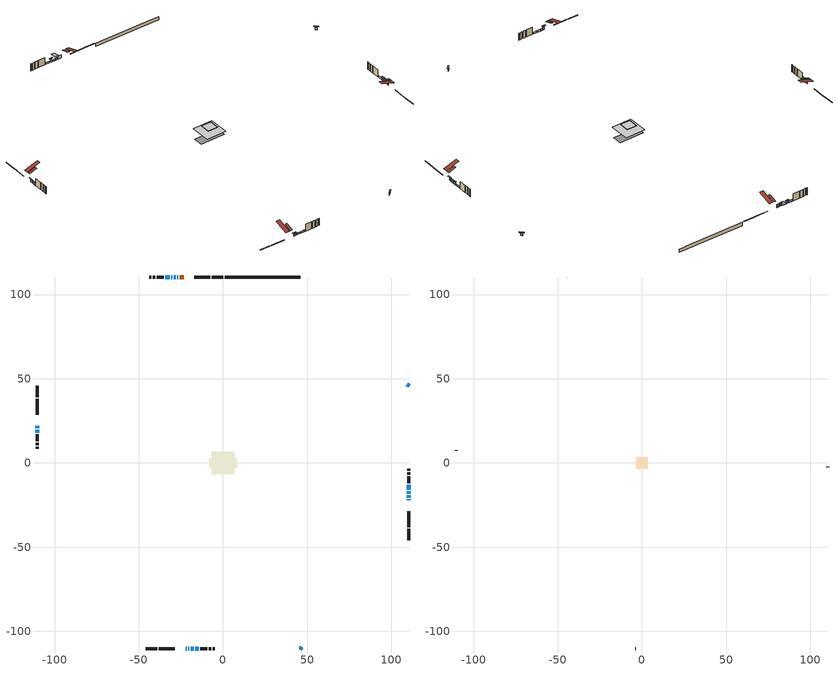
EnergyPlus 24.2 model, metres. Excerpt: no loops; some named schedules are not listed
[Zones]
conditioned space
 floor adiabatic (AdiabaticFloorConstruction): -6.57,-6.57 -6.57,6.57 6.57,6.57 6.57,-6.57 z2.9
 floor foundation (Slab1 construction): -8.15,-3.02 -8.15,3.02 8.15,3.02 8.15,-3.02 z-1.83
 wall outside (RimJoist1 construction): 0.12,110.42 -6.63,110.42 / -45.74,-110.42 -38.99,-110.42 / -110.42,45.74 -110.42,38.99 / 110.42,-45.74 110.42,-38.99 z0.46:0.76
 wall outside (RimJoist3 construction): -7.56,110.42 -16.95,110.42 / -38.06,-110.42 -28.67,-110.42 / -110.42,38.06 -110.42,28.67 / 110.42,-38.06 110.42,-28.67 z0.46:0.76
 wall outside (AdiabaticWallConstruction 1): -23.42,110.42 -25.6,110.42 z0.46:2.49
 wall outside (AdiabaticWallConstruction): -26.53,110.42 -27.14,110.42 / 110.42,-22.2 110.42,-21.58 z0.46:2.14; -110.42,22.2 -110.42,20.72 / -30.09,110.42 -30.83,110.42 / -22.2,-110.42 -21.46,-110.42 / 110.42,-20.66 110.42,-19.16 / 110.43,45.74 109.44,46.73 / 110.42,-18.23 110.42,-16.75 / 45.74,-110.43 46.73,-109.44 z0.46:2.11; -110.42,19.79 -110.42,18.01 z0.46:1.78; -28.07,110.42 -29.16,110.42 / -31.76,110.42 -34.2,110.42 / -20.53,-110.42 -19.97,-110.42 / -19.04,-110.42 -17.36,-110.42 / 110.42,-15.83 110.42,-12.83 / -16.43,-110.42 -14.43,-110.42 z0.46:1.68
 wall outside (Wall1 construction): -35.13,110.42 -39.18,110.42 / -13.5,-110.42 -9.45,-110.42 / -110.42,17.08 -110.42,13.03 / 110.42,-11.9 110.42,-7.84 z0.46:5.34
 wall outside (Wall2 construction): -40.11,110.42 -41.62,110.42 / -8.52,-110.42 -7.01,-110.42 / -110.42,12.1 -110.42,10.59 / 110.42,-6.91 110.42,-5.41 z0.46:5.34
 wall outside (Wall3 construction): -42.55,110.42 -43.65,110.42 / -6.08,-110.42 -4.98,-110.42 / -110.42,9.66 -110.42,8.56 / 110.42,-4.48 110.42,-3.38 z0.46:5.34
 wall foundation (FoundationWall1 construction): 1.05,110.42,-1.83 1.05,110.42,0.46 41.27,110.42,0.46 41.27,110.42,0.31 45.74,110.42,0.31 45.74,110.42,-1.83
 window (WindowConstruction 12): -26.53,110.42 -27.14,110.42 z0.46:2.14
 window (WindowConstruction 6): -110.42,22.19 -110.42,20.72 z0.46:2.11
 window (WindowConstruction 7): -110.42,19.79 -110.42,18.01 z0.46:1.78
 window (WindowConstruction 8): -28.07,110.42 -29.16,110.42 z0.46:1.68
 window (WindowConstruction 9): -30.09,110.42 -30.83,110.42 z0.46:2.11
 window (WindowConstruction 10): -22.19,-110.42 -21.46,-110.42 z0.46:2.11
 window (WindowConstruction 11): -31.76,110.42 -34.2,110.42 z0.46:1.68
 window (WindowConstruction 15): -20.53,-110.42 -19.97,-110.42 z0.46:1.68
 window (WindowConstruction 13): 110.42,-22.19 110.42,-21.58 z0.46:2.14
 window (WindowConstruction 14): -19.04,-110.42 -17.36,-110.42 z0.46:1.68
 window (WindowConstruction): 110.42,-20.66 110.42,-19.16 z0.46:2.11
 window (WindowConstruction 1): 110.42,45.74 109.44,46.73 z0.46:2.11
 window (WindowConstruction 2): 110.42,-18.23 110.42,-16.75 z0.46:2.11
 window (WindowConstruction 3): 45.74,-110.42 46.73,-109.44 z0.46:2.11
 window (WindowConstruction 4): 110.42,-15.83 110.42,-12.83 z0.46:1.68
 window (WindowConstruction 5): -16.43,-110.42 -14.43,-110.42 z0.46:1.68
 door (Door): -23.42,110.42 -25.6,110.42 z0.46:2.49
 ceiling adiabatic (AdiabaticFloorConstruction): 6.57,-6.57 6.57,6.57 -6.57,6.57 -6.57,-6.57 z2.9
 roof outside (Roof3 construction): -22.5,110.42,5.34 -22.5,105.35,7.03 -21.16,105.35,7.03 -21.16,110.42,5.34; -23.12,-110.42,5.34 -23.12,-105.35,7.03 -24.46,-105.35,7.03 -24.46,-110.42,5.34; -110.42,23.12,5.34 -105.35,23.12,7.03 -105.35,24.46,7.03 -110.42,24.46,5.34; 110.42,-23.12,5.34 105.35,-23.12,7.03 105.35,-24.46,7.03 110.42,-24.46,5.34
attic - vented
 floor to conditioned space (Floor1 construction Reversed): -3.08,-3.08 -3.08,3.08 3.08,3.08 3.08,-3.08 z5.34
 floor to conditioned space (Floor2 construction Reversed): -3.38,-3.38 -3.38,3.38 3.38,3.38 3.38,-3.38 z5.34
 wall outside (Wall4 construction): -44.58,110.42 -44.81,110.42 / -4.05,-110.42 -3.82,-110.42 / -110.42,7.63 -110.42,7.4 / 110.42,-2.45 110.42,-2.22 z0.46:5.34
 roof outside (Roof1 construction): -20.23,110.42,5.34 -20.23,101.51,8.31 -17.88,101.51,8.31 -17.88,110.42,5.34; -25.39,-110.42,5.34 -25.39,-101.51,8.31 -27.74,-101.51,8.31 -27.74,-110.42,5.34; -110.42,25.39,5.34 -101.51,25.39,8.31 -101.51,27.74,8.31 -110.42,27.74,5.34; 110.42,-25.39,5.34 101.51,-25.39,8.31 101.51,-27.74,8.31 110.42,-27.74,5.34
shading: -28.05,110.42 -25.62,110.42 -25.62,113.48 -28.05,113.48 z3.05; -110.42,19.96 -110.42,22.95 -110.89,22.95 -110.89,19.96 z2.87; -110.42,17.25 -110.42,20.55 -110.89,20.55 -110.89,17.25 z2.54; -31.59,110.42 -29.33,110.42 -29.33,111.03 -31.59,111.03 z2.87; -20.7,-110.42 -22.95,-110.42 -22.95,-111.03 -20.7,-111.03 z2.87; 110.42,-20.67 110.42,-23.11 110.89,-23.11 110.89,-20.67 z3.05; 110.42,-18.4 110.42,-21.41 110.89,-21.41 110.89,-18.4 z2.87; 108.9,47.26 110.96,45.2 111.39,45.63 109.33,47.69 z2.87; 110.42,-16 110.42,-18.99 111.03,-18.99 111.03,-16 z2.87; 47.26,-108.9 45.2,-110.96 45.63,-111.39 47.69,-109.33 z2.87
[Building]
Building 1: Terrain=Suburbs
[Site:Location]
Charlottetown AP_PE: Latitude {deg}=46.29; Longitude {deg}=-63.12; Time Zone {hr}=-4; Elevation {m}=48; Keep Site Location Information=Yes
[Site:GroundTemperature:Shallow]
1.81207, -0.126142, -0.281361, 0.638419, 4.33082, 8.00603, 11.1922, 13.2106, 13.3821, 11.7405, 8.63552, 5.07305
[Site:WaterMainsTemperature]
Calculation Method=Schedule; Temperature Schedule=mains temperature schedule
[Material] Roughness=Rough; Thermal Absorptance=0.9
Name | Thickness {m} | Conductivity {W/m-K} | Density {kg/m3} | Specific Heat {J/kg-K} | Solar Absorptance | Visible Absorptance
asphalt or fiberglass shingles | 0.00635 | 0.162714 | 1121.4 | 1465.45 | 0.4 | 0.4
ceiling loosefill ins | 0.0846667 | 0.0480833 | 16.02 | 1046.75 | 0.7 | 0.7
ceiling loosefill ins 1 | 0.169333 | 0.0480833 | 16.02 | 1046.75 | 0.7 | 0.7
ceiling stud and cavity | 0.1397 | 0.112217 | 65.682 | 1177.47 | 0.7 | 0.7
ceiling stud and cavity 1 | 0.1397 | 0.152865 | 65.682 | 1177.47 | 0.7 | 0.7
concrete 4.0 in. | 0.1016 | 1.803125 | 2242.8 | 837.4 | 0.7 | 0.7
concrete 8.0 in. | 0.2032 | 1.803125 | 2242.8 | 837.4 | 0.7 | 0.7
door material | 0.04445 | 0.053851 | 512.64 | 1214.23 | 0.7 | 0.7
floor covering | 0.0127 | 0.0433444 | 54.468 | 1339.84 | 0.6 | 0.6
floor rigid ins; wall rigid ins 1 | 0.512978 | 0.029427 | 32.04 | 1214.23 | 0.7 | 0.7
floor stud and cavity | 0.1397 | 1.75129 | 37.0049 | 1207.88 | 0.7 | 0.7
furniture material conditioned space 1 | 0.1524 | 0.115458 | 640.8 | 1214.23 | 0.6 | 0.6
gypsum board | 0.0127 | 0.160291 | 801 | 837.4 | 0.6 | 0.6
osb sheathing 0.5 in. | 0.0127 | 0.115458 | 512.64 | 1214.23 | 0.7 | 0.7
osb sheathing 0.75 in. | 0.01905 | 0.115458 | 512.64 | 1214.23 | 0.7 | 0.7
osb sheathing 2.0 in. | 0.0508 | 0.115458 | 512.64 | 1214.23 | 0.7 | 0.7
rim joist rigid ins; roof rigid ins; wall rigid ins | 0.051816 | 0.029427 | 32.04 | 1214.23 | 0.7 | 0.7
rim joist stud and cavity | 0.0508 | 0.0407728 | 125.044 | 1163.47 | 0.6 | 0.6
rim joist stud and cavity 1 | 0.0508 | 0.0405436 | 125.044 | 1163.47 | 0.6 | 0.6
roof stud and cavity | 0.2032 | 0.206151 | 78.34581 | 1123.46 | 0.7 | 0.7
slab rigid ins | 0.000517642 | 0.029427 | 32.04 | 1214.23 | 0.7 | 0.7
wall stud and cavity | 0.1397 | 0.19072 | 139.0536 | 1170.24 | 0.7 | 0.7
wall stud and cavity 1 | 0.1397 | 0.216185 | 139.0536 | 1170.24 | 0.7 | 0.7
wall stud and cavity 2 | 0.1397 | 0.259282 | 139.0536 | 1170.24 | 0.7 | 0.7
wall stud and cavity 3 | 0.0889 | 6.9971 | 50.32683 | 1063.81 | 0.6 | 0.6
wall stud and cavity 4 | 0.0889 | 0.380278 | 52.3479 | 1209.89 | 0.7 | 0.7
wall stud and cavity 5 | 0.0889 | 0.391764 | 83.0341 | 1211.67 | 0.7 | 0.7
wood siding | 0.0254 | 0.102417 | 544.68 | 1172.36 | 0.4 | 0.4
wood siding 1 | 0.00254 | 0.102417 | 544.68 | 1172.36 | 0.4 | 0.4
wood siding 2; wood siding 3; wood siding 4 | 0.0254 | 0.102417 | 544.68 | 1172.36 | 0.7 | 0.7
[WindowMaterial:SimpleGlazingSystem]
Name | U-Factor {W/m2-K} | Solar Heat Gain Coefficient
WindowMaterial | 2.14231 | 0.47
WindowMaterial 1 | 2.14685 | 0.47
WindowMaterial 2 | 2.14288 | 0.47
WindowMaterial 3 | 2.1213 | 0.48
WindowMaterial 4 | 2.208742 | 0.42
WindowMaterial 5 | 2.18717 | 0.44
WindowMaterial 6 | 2.17638 | 0.44
WindowMaterial 7 | 2.64027 | 0.63
WindowMaterial 8 | 2.64481 | 0.68
WindowMaterial 9 | 3.063281 | 0.4
[Construction]
AdiabaticFloorConstruction: floor stud and cavity, floor rigid ins, osb sheathing 0.75 in., floor covering
AdiabaticWallConstruction: wood siding 3, wall rigid ins 1, wall stud and cavity 4, gypsum board
AdiabaticWallConstruction 1: wood siding 4, wall rigid ins 1, wall stud and cavity 4, gypsum board
Door: door material
Floor1 construction Reversed: gypsum board, ceiling stud and cavity, ceiling loosefill ins
Floor2 construction Reversed: gypsum board, ceiling stud and cavity 1, ceiling loosefill ins 1
FoundationWall1 construction: concrete 8.0 in.
furniture construction conditioned space 1: furniture material conditioned space 1
PartitionWallConstruction: gypsum board, wall stud and cavity 5, gypsum board
RimJoist1 construction: wood siding 2, rim joist rigid ins, osb sheathing 2.0 in., rim joist stud and cavity
RimJoist3 construction: wood siding 2, rim joist rigid ins, osb sheathing 2.0 in., rim joist stud and cavity 1
Roof1 construction: asphalt or fiberglass shingles
Roof3 construction: asphalt or fiberglass shingles, roof rigid ins, osb sheathing 0.75 in., roof stud and cavity, gypsum board
Slab1 construction: slab rigid ins, concrete 4.0 in.
Wall1 construction: wood siding, wall rigid ins, osb sheathing 0.5 in., wall stud and cavity, gypsum board
Wall2 construction: wood siding, wall rigid ins, osb sheathing 0.5 in., wall stud and cavity 1, gypsum board
Wall3 construction: wood siding, wall rigid ins, osb sheathing 0.5 in., wall stud and cavity 2, gypsum board
Wall4 construction: wood siding 1, wall stud and cavity 3
WindowConstruction: WindowMaterial
WindowConstruction 1; WindowConstruction 3; WindowConstruction 7: WindowMaterial 1
WindowConstruction 10; WindowConstruction 5; WindowConstruction 6; WindowConstruction 9: WindowMaterial 4
WindowConstruction 11: WindowMaterial 6
WindowConstruction 12; WindowConstruction 13: WindowMaterial 7
WindowConstruction 14: WindowMaterial 8
WindowConstruction 15: WindowMaterial 9
WindowConstruction 2: WindowMaterial 2
WindowConstruction 4: WindowMaterial 3
WindowConstruction 8: WindowMaterial 5
[Zone] Multiplier=1; Part of Total Floor Area=Yes
Name | Volume {m3}
attic - vented | 40.4745
conditioned space | 667.9
[Space]
Name | Zone | Volume {m3}
attic - vented 1 | attic - vented | 40.4745
conditioned space 1 | conditioned space | 667.9
[ZoneInfiltration:EffectiveLeakageArea]
infil attic - vented 1: Zone or Space=attic - vented 1; Schedule=Always On Discrete; Effective Air Leakage Area {cm2}=3003.94; Stack Coefficient=0.000545872; Wind Coefficient=1.57858e-05
[ZoneMixing]
whole house fan mix: Zone or Space=attic - vented; Schedule=Always On Continuous; Design Flow Rate Calculation Method=Flow/Zone; Design Flow Rate {m3/s}=0; Source Zone or Space=conditioned space
[SurfaceProperty:ExposedFoundationPerimeter]
Slab1: Exposed Perimeter Calculation Method=TotalExposedPerimeter; Total Exposed Perimeter {m}=44.69
[InternalMass] Zone or ZoneList=conditioned space; Space or SpaceList=conditioned space 1
Name | Construction | Surface Area {m2}
furniture mass conditioned space 1 | furniture construction conditioned space 1 | 108.528
partition wall mass | PartitionWallConstruction | 271.32
[Lights]
interior lighting: Zone or ZoneList or Space or SpaceList=conditioned space 1; Schedule=interior lighting schedule; Design Level Calculation Method=LightingLevel; Lighting Level {W}=343.2; Return Air Fraction=0; Fraction Radiant=0.6; Fraction Visible=0.2; Fraction Replaceable=1
[People]
occupants: Zone or ZoneList or Space or SpaceList=conditioned space 1; Number of People Schedule=occupants schedule; Number of People Calculation Method=People; Number of People=3; Fraction Radiant=0.314171; Sensible Heat Fraction=0.56303; Activity Level Schedule=occupants activity schedule; Carbon Dioxide Generation Rate {m3/s-W}=0; Enable ASHRAE 55 Comfort Warnings=No; Mean Radiant Temperature Calculation Type=EnclosureAveraged
[ElectricEquipment] Zone or ZoneList or Space or SpaceList=conditioned space 1; Design Level Calculation Method=EquipmentLevel
Name | Schedule | Design Level {W} | Fraction Latent | Fraction Radiant | Fraction Lost
clothes dryer | clothes dryer schedule | 140.772 | 0.015 | 0.081 | 0.85
clothes washer | clothes washer schedule | 32.1985 | 0.03 | 0.162 | 0.7
cooking range | cooking range schedule | 215.147 | 0.08 | 0.432 | 0.2
dishwasher | dishwasher schedule | 66.8632 | 0.3 | 0.18 | 0.4
fridge | fridge schedule | 72.9452 | 0 | 0.6 | 0
mech vent house fan | mech vent house fan schedule | 19.9167 | 0 | 0 | 0.5
mech vent house fan cfis | mech vent house fan cfis schedule | 0 | 0 | 0 | 0
misc plug loads | misc plug loads schedule | 494.7 | 0.045 | 0.513 | 0.1
whole house fan | Always On Discrete | 0 | 0 | 0 | 1
[OtherEquipment] Zone or ZoneList or Space or SpaceList=conditioned space 1; Design Level Calculation Method=EquipmentLevel
Name | Fuel Type | Schedule | Design Level {W} | Fraction Latent | Fraction Radiant | Fraction Lost
clothes dryer 1 | Electricity | clothes dryer schedule | 0 | 0.015 | 0.081 | 0.85
cooking range 1 | Electricity | cooking range schedule | 0 | 0.08 | 0.432 | 0.2
general water use latent | None | general water use schedule | 62.594 | 1 | 0 | 0
general water use sensible | None | general water use schedule | -61.6891 | 0 | 0.6 | 0
mech vent house fan latent load | None | Always On Discrete | 0 | 1 | 0 | 0
mech vent house fan sensible load | None | Always On Discrete | 0 | 0 | 0 | 0
water heater energy adjustment1 | Electricity | Always On Discrete | 0.01 | 0 | 0 | 1
[ZoneInfiltration:DesignFlowRate] Zone or ZoneList or Space or SpaceList=conditioned space 1; Schedule=Always On Discrete; Design Flow Rate Calculation Method=Flow/Zone; Design Flow Rate {m3/s}=0
infil flow; natural vent flow; whole house fan flow
[Foundation:Kiva]
Foundation Kiva 1: Initial Indoor Air Temperature {C}=18; Wall Height Above Grade {m}=0.460004; Wall Depth Below Slab {m}=0.2032
[Foundation:Kiva:Settings]
Soil Conductivity {W/m-K}=0.849921; Soil Density {kg/m3}=1842.3; Soil Specific Heat {J/kg-K}=418.7; Ground Solar Absorptivity=0.9; Ground Thermal Absorptivity=0.9; Ground Surface Roughness {m}=0.03; Far-Field Width {m}=40; Deep-Ground Boundary Condition=ZeroFlux; Deep-Ground Depth {m}=40; Minimum Cell Dimension {m}=0.2; Maximum Cell Growth Coefficient=3; Simulation Timestep=Timestep
[Exterior:Lights]
exterior lighting: Schedule=exterior lighting schedule; Design Level {W}=75.6
[Schedule:Constant]
Name | Hourly Value
Always On Continuous; mech vent house fan schedule; mech vent house fan cfis schedule; Always On Discrete | 1
occupants activity schedule | 117.228
fridge schedule | 0
[Schedule:Week:Daily]
interior lighting schedule Week Rule - Jan1-Jan27: interior lighting schedule day, interior lighting schedule day, interior lighting schedule day, interior lighting schedule day, interior lighting schedule day, interior lighting schedule day, interior lighting schedule day, interior lighting schedule default day, interior lighting schedule default day, interior lighting schedule default day, interior lighting schedule default day, interior lighting schedule default day
interior lighting schedule Week Rule - Jan28-Feb3: interior lighting schedule day, interior lighting schedule day, interior lighting schedule day, interior lighting schedule day, interior lighting schedule day 1, interior lighting schedule day 1, interior lighting schedule day 1, interior lighting schedule default day, interior lighting schedule default day, interior lighting schedule default day, interior lighting schedule default day, interior lighting schedule default day
interior lighting schedule Week Rule - Feb4-Feb24: interior lighting schedule day 1, interior lighting schedule day 1, interior lighting schedule day 1, interior lighting schedule day 1, interior lighting schedule day 1, interior lighting schedule day 1, interior lighting schedule day 1, interior lighting schedule default day, interior lighting schedule default day, interior lighting schedule default day, interior lighting schedule default day, interior lighting schedule default day
interior lighting schedule Week Rule - Feb25-Mar3: interior lighting schedule day 1, interior lighting schedule day 1, interior lighting schedule day 1, interior lighting schedule day 1, interior lighting schedule day 2, interior lighting schedule day 2, interior lighting schedule day 2, interior lighting schedule default day, interior lighting schedule default day, interior lighting schedule default day, interior lighting schedule default day, interior lighting schedule default day
interior lighting schedule Week Rule - Mar4-Mar31: interior lighting schedule day 2, interior lighting schedule day 2, interior lighting schedule day 2, interior lighting schedule day 2, interior lighting schedule day 2, interior lighting schedule day 2, interior lighting schedule day 2, interior lighting schedule default day, interior lighting schedule default day, interior lighting schedule default day, interior lighting schedule default day, interior lighting schedule default day
interior lighting schedule Week Rule - Apr1-Apr28: interior lighting schedule day 3, interior lighting schedule day 3, interior lighting schedule day 3, interior lighting schedule day 3, interior lighting schedule day 3, interior lighting schedule day 3, interior lighting schedule day 3, interior lighting schedule default day, interior lighting schedule default day, interior lighting schedule default day, interior lighting schedule default day, interior lighting schedule default day
interior lighting schedule Week Rule - Apr29-May5: interior lighting schedule day 3, interior lighting schedule day 3, interior lighting schedule day 4, interior lighting schedule day 4, interior lighting schedule day 4, interior lighting schedule day 4, interior lighting schedule day 4, interior lighting schedule default day, interior lighting schedule default day, interior lighting schedule default day, interior lighting schedule default day, interior lighting schedule default day
interior lighting schedule Week Rule - May6-May26: interior lighting schedule day 4, interior lighting schedule day 4, interior lighting schedule day 4, interior lighting schedule day 4, interior lighting schedule day 4, interior lighting schedule day 4, interior lighting schedule day 4, interior lighting schedule default day, interior lighting schedule default day, interior lighting schedule default day, interior lighting schedule default day, interior lighting schedule default day
interior lighting schedule Week Rule - May27-Jun2: interior lighting schedule day 4, interior lighting schedule day 4, interior lighting schedule day 4, interior lighting schedule day 4, interior lighting schedule day 4, interior lighting schedule day 5, interior lighting schedule day 5, interior lighting schedule default day, interior lighting schedule default day, interior lighting schedule default day, interior lighting schedule default day, interior lighting schedule default day
interior lighting schedule Week Rule - Jun3-Jun30: interior lighting schedule day 5, interior lighting schedule day 5, interior lighting schedule day 5, interior lighting schedule day 5, interior lighting schedule day 5, interior lighting schedule day 5, interior lighting schedule day 5, interior lighting schedule default day, interior lighting schedule default day, interior lighting schedule default day, interior lighting schedule default day, interior lighting schedule default day
interior lighting schedule Week Rule - Jul1-Jul28: interior lighting schedule day 6, interior lighting schedule day 6, interior lighting schedule day 6, interior lighting schedule day 6, interior lighting schedule day 6, interior lighting schedule day 6, interior lighting schedule day 6, interior lighting schedule default day, interior lighting schedule default day, interior lighting schedule default day, interior lighting schedule default day, interior lighting schedule default day
interior lighting schedule Week Rule - Jul29-Aug4: interior lighting schedule day 6, interior lighting schedule day 6, interior lighting schedule day 6, interior lighting schedule day 7, interior lighting schedule day 7, interior lighting schedule day 7, interior lighting schedule day 7, interior lighting schedule default day, interior lighting schedule default day, interior lighting schedule default day, interior lighting schedule default day, interior lighting schedule default day
interior lighting schedule Week Rule - Aug5-Aug25: interior lighting schedule day 7, interior lighting schedule day 7, interior lighting schedule day 7, interior lighting schedule day 7, interior lighting schedule day 7, interior lighting schedule day 7, interior lighting schedule day 7, interior lighting schedule default day, interior lighting schedule default day, interior lighting schedule default day, interior lighting schedule default day, interior lighting schedule default day
interior lighting schedule Week Rule - Aug26-Sep1: interior lighting schedule day 7, interior lighting schedule day 7, interior lighting schedule day 7, interior lighting schedule day 7, interior lighting schedule day 7, interior lighting schedule day 7, interior lighting schedule day 8, interior lighting schedule default day, interior lighting schedule default day, interior lighting schedule default day, interior lighting schedule default day, interior lighting schedule default day
interior lighting schedule Week Rule - Sep2-Sep29: interior lighting schedule day 8, interior lighting schedule day 8, interior lighting schedule day 8, interior lighting schedule day 8, interior lighting schedule day 8, interior lighting schedule day 8, interior lighting schedule day 8, interior lighting schedule default day, interior lighting schedule default day, interior lighting schedule default day, interior lighting schedule default day, interior lighting schedule default day
interior lighting schedule Week Rule - Sep30-Oct6: interior lighting schedule day 8, interior lighting schedule day 9, interior lighting schedule day 9, interior lighting schedule day 9, interior lighting schedule day 9, interior lighting schedule day 9, interior lighting schedule day 9, interior lighting schedule default day, interior lighting schedule default day, interior lighting schedule default day, interior lighting schedule default day, interior lighting schedule default day
interior lighting schedule Week Rule - Oct7-Oct27: interior lighting schedule day 9, interior lighting schedule day 9, interior lighting schedule day 9, interior lighting schedule day 9, interior lighting schedule day 9, interior lighting schedule day 9, interior lighting schedule day 9, interior lighting schedule default day, interior lighting schedule default day, interior lighting schedule default day, interior lighting schedule default day, interior lighting schedule default day
interior lighting schedule Week Rule - Oct28-Nov3: interior lighting schedule day 9, interior lighting schedule day 9, interior lighting schedule day 9, interior lighting schedule day 9, interior lighting schedule day 10, interior lighting schedule day 10, interior lighting schedule day 10, interior lighting schedule default day, interior lighting schedule default day, interior lighting schedule default day, interior lighting schedule default day, interior lighting schedule default day
interior lighting schedule Week Rule - Nov4-Nov24: interior lighting schedule day 10, interior lighting schedule day 10, interior lighting schedule day 10, interior lighting schedule day 10, interior lighting schedule day 10, interior lighting schedule day 10, interior lighting schedule day 10, interior lighting schedule default day, interior lighting schedule default day, interior lighting schedule default day, interior lighting schedule default day, interior lighting schedule default day
interior lighting schedule Week Rule - Nov25-Dec1: interior lighting schedule day 10, interior lighting schedule day 10, interior lighting schedule day 10, interior lighting schedule day 10, interior lighting schedule day 10, interior lighting schedule day 10, interior lighting schedule day 11, interior lighting schedule default day, interior lighting schedule default day, interior lighting schedule default day, interior lighting schedule default day, interior lighting schedule default day
interior lighting schedule Week Rule - Dec2-Dec31: interior lighting schedule day 11, interior lighting schedule day 11, interior lighting schedule day 11, interior lighting schedule day 11, interior lighting schedule day 11, interior lighting schedule day 11, interior lighting schedule day 11, interior lighting schedule default day, interior lighting schedule default day, interior lighting schedule default day, interior lighting schedule default day, interior lighting schedule default day
occupants schedule Week Rule - Jan1-Dec31: occupants schedule day, occupants schedule day, occupants schedule day, occupants schedule day, occupants schedule day, occupants schedule day, occupants schedule day, occupants schedule default day, occupants schedule default day, occupants schedule default day, occupants schedule default day, occupants schedule default day
clothes dryer schedule Week Rule - Jan1-Dec31: clothes dryer schedule day, clothes dryer schedule day, clothes dryer schedule day, clothes dryer schedule day, clothes dryer schedule day, clothes dryer schedule day, clothes dryer schedule day, clothes dryer schedule default day, clothes dryer schedule default day, clothes dryer schedule default day, clothes dryer schedule default day, clothes dryer schedule default day
clothes washer schedule Week Rule - Jan1-Dec31: clothes washer schedule day, clothes washer schedule day, clothes washer schedule day, clothes washer schedule day, clothes washer schedule day, clothes washer schedule day, clothes washer schedule day, clothes washer schedule default day, clothes washer schedule default day, clothes washer schedule default day, clothes washer schedule default day, clothes washer schedule default day
cooking range schedule Week Rule - Jan1-Dec31: cooking range schedule day, cooking range schedule day, cooking range schedule day, cooking range schedule day, cooking range schedule day, cooking range schedule day, cooking range schedule day, cooking range schedule default day, cooking range schedule default day, cooking range schedule default day, cooking range schedule default day, cooking range schedule default day
dishwasher schedule Week Rule - Jan1-Dec31: dishwasher schedule day, dishwasher schedule day, dishwasher schedule day, dishwasher schedule day, dishwasher schedule day, dishwasher schedule day, dishwasher schedule day, dishwasher schedule default day, dishwasher schedule default day, dishwasher schedule default day, dishwasher schedule default day, dishwasher schedule default day
misc plug loads schedule Week Rule - Jan1-Dec31: misc plug loads schedule day, misc plug loads schedule day, misc plug loads schedule day, misc plug loads schedule day, misc plug loads schedule day, misc plug loads schedule day, misc plug loads schedule day, misc plug loads schedule default day, misc plug loads schedule default day, misc plug loads schedule default day, misc plug loads schedule default day, misc plug loads schedule default day
general water use schedule Week Rule - Jan1-Dec31: general water use schedule day, general water use schedule day, general water use schedule day, general water use schedule day, general water use schedule day, general water use schedule day, general water use schedule day, general water use schedule default day, general water use schedule default day, general water use schedule default day, general water use schedule default day, general water use schedule default day
exterior lighting schedule Week Rule - Jan1-Jan27: exterior lighting schedule day, exterior lighting schedule day, exterior lighting schedule day, exterior lighting schedule day, exterior lighting schedule day, exterior lighting schedule day, exterior lighting schedule day, exterior lighting schedule default day, exterior lighting schedule default day, exterior lighting schedule default day, exterior lighting schedule default day, exterior lighting schedule default day
exterior lighting schedule Week Rule - Jan28-Feb3: exterior lighting schedule day, exterior lighting schedule day, exterior lighting schedule day, exterior lighting schedule day, exterior lighting schedule day 1, exterior lighting schedule day 1, exterior lighting schedule day 1, exterior lighting schedule default day, exterior lighting schedule default day, exterior lighting schedule default day, exterior lighting schedule default day, exterior lighting schedule default day
exterior lighting schedule Week Rule - Feb4-Feb24: exterior lighting schedule day 1, exterior lighting schedule day 1, exterior lighting schedule day 1, exterior lighting schedule day 1, exterior lighting schedule day 1, exterior lighting schedule day 1, exterior lighting schedule day 1, exterior lighting schedule default day, exterior lighting schedule default day, exterior lighting schedule default day, exterior lighting schedule default day, exterior lighting schedule default day
exterior lighting schedule Week Rule - Feb25-Mar3: exterior lighting schedule day 1, exterior lighting schedule day 1, exterior lighting schedule day 1, exterior lighting schedule day 1, exterior lighting schedule day 2, exterior lighting schedule day 2, exterior lighting schedule day 2, exterior lighting schedule default day, exterior lighting schedule default day, exterior lighting schedule default day, exterior lighting schedule default day, exterior lighting schedule default day
exterior lighting schedule Week Rule - Mar4-Mar31: exterior lighting schedule day 2, exterior lighting schedule day 2, exterior lighting schedule day 2, exterior lighting schedule day 2, exterior lighting schedule day 2, exterior lighting schedule day 2, exterior lighting schedule day 2, exterior lighting schedule default day, exterior lighting schedule default day, exterior lighting schedule default day, exterior lighting schedule default day, exterior lighting schedule default day
exterior lighting schedule Week Rule - Apr1-Apr28: exterior lighting schedule day 3, exterior lighting schedule day 3, exterior lighting schedule day 3, exterior lighting schedule day 3, exterior lighting schedule day 3, exterior lighting schedule day 3, exterior lighting schedule day 3, exterior lighting schedule default day, exterior lighting schedule default day, exterior lighting schedule default day, exterior lighting schedule default day, exterior lighting schedule default day
exterior lighting schedule Week Rule - Apr29-May5: exterior lighting schedule day 3, exterior lighting schedule day 3, exterior lighting schedule day 4, exterior lighting schedule day 4, exterior lighting schedule day 4, exterior lighting schedule day 4, exterior lighting schedule day 4, exterior lighting schedule default day, exterior lighting schedule default day, exterior lighting schedule default day, exterior lighting schedule default day, exterior lighting schedule default day
exterior lighting schedule Week Rule - May6-May26: exterior lighting schedule day 4, exterior lighting schedule day 4, exterior lighting schedule day 4, exterior lighting schedule day 4, exterior lighting schedule day 4, exterior lighting schedule day 4, exterior lighting schedule day 4, exterior lighting schedule default day, exterior lighting schedule default day, exterior lighting schedule default day, exterior lighting schedule default day, exterior lighting schedule default day
exterior lighting schedule Week Rule - May27-Jun2: exterior lighting schedule day 4, exterior lighting schedule day 4, exterior lighting schedule day 4, exterior lighting schedule day 4, exterior lighting schedule day 4, exterior lighting schedule day 5, exterior lighting schedule day 5, exterior lighting schedule default day, exterior lighting schedule default day, exterior lighting schedule default day, exterior lighting schedule default day, exterior lighting schedule default day
exterior lighting schedule Week Rule - Jun3-Jun30: exterior lighting schedule day 5, exterior lighting schedule day 5, exterior lighting schedule day 5, exterior lighting schedule day 5, exterior lighting schedule day 5, exterior lighting schedule day 5, exterior lighting schedule day 5, exterior lighting schedule default day, exterior lighting schedule default day, exterior lighting schedule default day, exterior lighting schedule default day, exterior lighting schedule default day
exterior lighting schedule Week Rule - Jul1-Jul28: exterior lighting schedule day 6, exterior lighting schedule day 6, exterior lighting schedule day 6, exterior lighting schedule day 6, exterior lighting schedule day 6, exterior lighting schedule day 6, exterior lighting schedule day 6, exterior lighting schedule default day, exterior lighting schedule default day, exterior lighting schedule default day, exterior lighting schedule default day, exterior lighting schedule default day
exterior lighting schedule Week Rule - Jul29-Aug4: exterior lighting schedule day 6, exterior lighting schedule day 6, exterior lighting schedule day 6, exterior lighting schedule day 7, exterior lighting schedule day 7, exterior lighting schedule day 7, exterior lighting schedule day 7, exterior lighting schedule default day, exterior lighting schedule default day, exterior lighting schedule default day, exterior lighting schedule default day, exterior lighting schedule default day
exterior lighting schedule Week Rule - Aug5-Aug25: exterior lighting schedule day 7, exterior lighting schedule day 7, exterior lighting schedule day 7, exterior lighting schedule day 7, exterior lighting schedule day 7, exterior lighting schedule day 7, exterior lighting schedule day 7, exterior lighting schedule default day, exterior lighting schedule default day, exterior lighting schedule default day, exterior lighting schedule default day, exterior lighting schedule default day
exterior lighting schedule Week Rule - Aug26-Sep1: exterior lighting schedule day 7, exterior lighting schedule day 7, exterior lighting schedule day 7, exterior lighting schedule day 7, exterior lighting schedule day 7, exterior lighting schedule day 7, exterior lighting schedule day 8, exterior lighting schedule default day, exterior lighting schedule default day, exterior lighting schedule default day, exterior lighting schedule default day, exterior lighting schedule default day
exterior lighting schedule Week Rule - Sep2-Sep29: exterior lighting schedule day 8, exterior lighting schedule day 8, exterior lighting schedule day 8, exterior lighting schedule day 8, exterior lighting schedule day 8, exterior lighting schedule day 8, exterior lighting schedule day 8, exterior lighting schedule default day, exterior lighting schedule default day, exterior lighting schedule default day, exterior lighting schedule default day, exterior lighting schedule default day
[Schedule:Year]
interior lighting schedule: interior lighting schedule Week Rule - Jan1-Jan27, 1, 1, 1, 27, interior lighting schedule Week Rule - Jan28-Feb3, 1, 28, 2, 3, interior lighting schedule Week Rule - Feb4-Feb24, 2, 4, 2, 24, interior lighting schedule Week Rule - Feb25-Mar3, 2, 25, 3, 3, interior lighting schedule Week Rule - Mar4-Mar31, 3, 4, 3, 31, interior lighting schedule Week Rule - Apr1-Apr28, 4, 1, 4, 28, interior lighting schedule Week Rule - Apr29-May5, 4, 29, 5, 5, interior lighting schedule Week Rule - May6-May26, 5, 6, 5, 26, interior lighting schedule Week Rule - May27-Jun2, 5, 27, 6, 2, interior lighting schedule Week Rule - Jun3-Jun30, 6, 3, 6, 30, interior lighting schedule Week Rule - Jul1-Jul28, 7, 1, 7, 28, interior lighting schedule Week Rule - Jul29-Aug4, 7, 29, 8, 4, interior lighting schedule Week Rule - Aug5-Aug25, 8, 5, 8, 25, interior lighting schedule Week Rule - Aug26-Sep1, 8, 26, 9, 1, interior lighting schedule Week Rule - Sep2-Sep29, 9, 2, 9, 29, interior lighting schedule Week Rule - Sep30-Oct6, 9, 30, 10, 6, interior lighting schedule Week Rule - Oct7-Oct27, 10, 7, 10, 27, interior lighting schedule Week Rule - Oct28-Nov3, 10, 28, 11, 3, interior lighting schedule Week Rule - Nov4-Nov24, 11, 4, 11, 24, interior lighting schedule Week Rule - Nov25-Dec1, 11, 25, 12, 1, interior lighting schedule Week Rule - Dec2-Dec31, 12, 2, 12, 31
occupants schedule: occupants schedule Week Rule - Jan1-Dec31, 1, 1, 12, 31
clothes dryer schedule: clothes dryer schedule Week Rule - Jan1-Dec31, 1, 1, 12, 31
clothes washer schedule: clothes washer schedule Week Rule - Jan1-Dec31, 1, 1, 12, 31
cooking range schedule: cooking range schedule Week Rule - Jan1-Dec31, 1, 1, 12, 31
dishwasher schedule: dishwasher schedule Week Rule - Jan1-Dec31, 1, 1, 12, 31
misc plug loads schedule: misc plug loads schedule Week Rule - Jan1-Dec31, 1, 1, 12, 31
general water use schedule: general water use schedule Week Rule - Jan1-Dec31, 1, 1, 12, 31
exterior lighting schedule: exterior lighting schedule Week Rule - Jan1-Jan27, 1, 1, 1, 27, exterior lighting schedule Week Rule - Jan28-Feb3, 1, 28, 2, 3, exterior lighting schedule Week Rule - Feb4-Feb24, 2, 4, 2, 24, exterior lighting schedule Week Rule - Feb25-Mar3, 2, 25, 3, 3, exterior lighting schedule Week Rule - Mar4-Mar31, 3, 4, 3, 31, exterior lighting schedule Week Rule - Apr1-Apr28, 4, 1, 4, 28, exterior lighting schedule Week Rule - Apr29-May5, 4, 29, 5, 5, exterior lighting schedule Week Rule - May6-May26, 5, 6, 5, 26, exterior lighting schedule Week Rule - May27-Jun2, 5, 27, 6, 2, exterior lighting schedule Week Rule - Jun3-Jun30, 6, 3, 6, 30, exterior lighting schedule Week Rule - Jul1-Jul28, 7, 1, 7, 28, exterior lighting schedule Week Rule - Jul29-Aug4, 7, 29, 8, 4, exterior lighting schedule Week Rule - Aug5-Aug25, 8, 5, 8, 25, exterior lighting schedule Week Rule - Aug26-Sep1, 8, 26, 9, 1, exterior lighting schedule Week Rule - Sep2-Sep29, 9, 2, 9, 29, exterior lighting schedule Week Rule - Sep30-Oct6, 9, 30, 10, 6, exterior lighting schedule Week Rule - Oct7-Oct27, 10, 7, 10, 27, exterior lighting schedule Week Rule - Oct28-Nov3, 10, 28, 11, 3, exterior lighting schedule Week Rule - Nov4-Nov24, 11, 4, 11, 24, exterior lighting schedule Week Rule - Nov25-Dec1, 11, 25, 12, 1, exterior lighting schedule Week Rule - Dec2-Dec31, 12, 2, 12, 31
[Schedule:Compact]
mains temperature schedule: Through: 01/01, For: AllDays, Until: 24:00, 6.42333, Through: 01/02, For: AllDays, Until: 24:00, 6.35944, Through: 01/03, For: AllDays, Until: 24:00, 6.29611, Through: 01/04, For: AllDays, Until: 24:00, 6.23333, Through: 01/05, For: AllDays, Until: 24:00, 6.17222, Through: 01/06, For: AllDays, Until: 24:00, 6.11222, Through: 01/07, For: AllDays, Until: 24:00, 6.05278, Through: 01/08, For: AllDays, Until: 24:00, 5.995, Through: 01/09, For: AllDays, Until: 24:00, 5.93778, Through: 01/10, For: AllDays, Until: 24:00, 5.88222, Through: 01/11, For: AllDays, Until: 24:00, 5.82722, Through: 01/12, For: AllDays, Until: 24:00, 5.77389, Through: 01/13, For: AllDays, Until: 24:00, 5.72111, Through: 01/14, For: AllDays, Until: 24:00, 5.67, Through: 01/15, For: AllDays, Until: 24:00, 5.62, Through: 01/16, For: AllDays, Until: 24:00, 5.57111, Through: 01/17, For: AllDays, Until: 24:00, 5.52389, Through: 01/18, For: AllDays, Until: 24:00, 5.47722, Through: 01/19, For: AllDays, Until: 24:00, 5.43222, Through: 01/20, For: AllDays, Until: 24:00, 5.38833, Through: 01/21, For: AllDays, Until: 24:00, 5.34611, Through: 01/22, For: AllDays, Until: 24:00, 5.305, Through: 01/23, For: AllDays, Until: 24:00, 5.265, Through: 01/24, For: AllDays, Until: 24:00, 5.22611, Through: 01/25, For: AllDays, Until: 24:00, 5.18889, Through: 01/26, For: AllDays, Until: 24:00, 5.15333, Through: 01/27, For: AllDays, Until: 24:00, 5.11833, Through: 01/28, For: AllDays, Until: 24:00, 5.08556, Through: 01/29, For: AllDays, Until: 24:00, 5.05333, Through: 01/30, For: AllDays, Until: 24:00, 5.02278, Through: 01/31, For: AllDays, Until: 24:00, 4.99389, Through: 02/01, For: AllDays, Until: 24:00, 4.96611, Through: 02/02, For: AllDays, Until: 24:00, 4.94, Through: 02/03, For: AllDays, Until: 24:00, 4.915, Through: 02/04, For: AllDays, Until: 24:00, 4.89167, Through: 02/05, For: AllDays, Until: 24:00, 4.87, Through: 02/06, For: AllDays, Until: 24:00, 4.84944, Through: 02/07, For: AllDays, Until: 24:00, 4.83, Through: 02/08, For: AllDays, Until: 24:00, 4.81222, Through: 02/09, For: AllDays, Until: 24:00, 4.79611, Through: 02/10, For: AllDays, Until: 24:00, 4.78167, Through: 02/11, For: AllDays, Until: 24:00, 4.76833, Through: 02/12, For: AllDays, Until: 24:00, 4.75611, Through: 02/13, For: AllDays, Until: 24:00, 4.74611, Through: 02/14, For: AllDays, Until: 24:00, 4.73722, Through: 02/15, For: AllDays, Until: 24:00, 4.72944, Through: 02/16, For: AllDays, Until: 24:00, 4.72389, Through: 02/17, For: AllDays, Until: 24:00, 4.71944, Through: 02/18, For: AllDays, Until: 24:00, 4.71611, Through: 02/19, For: AllDays, Until: 24:00, 4.715, Through: 02/20, For: AllDays, Until: 24:00, 4.715, Through: 02/21, For: AllDays, Until: 24:00, 4.71611, Through: 02/22, For: AllDays, Until: 24:00, 4.71944, Through: 02/23, For: AllDays, Until: 24:00, 4.72389, Through: 02/24, For: AllDays, Until: 24:00, 4.72944, Through: 02/25, For: AllDays, Until: 24:00, 4.73722, Through: 02/26, For: AllDays, Until: 24:00, 4.74611, Through: 02/27, For: AllDays, Until: 24:00, 4.75611, Through: 02/28, For: AllDays, Until: 24:00, 4.76778, Through: 03/01, For: AllDays, Until: 24:00, 4.78111, Through: 03/02, For: AllDays, Until: 24:00, 4.79611, Through: 03/03, For: AllDays, Until: 24:00, 4.81222, Through: 03/04, For: AllDays, Until: 24:00, 4.83, Through: 03/05, For: AllDays, Until: 24:00, 4.84889, Through: 03/06, For: AllDays, Until: 24:00, 4.86944, Through: 03/07, For: AllDays, Until: 24:00, 4.89167, Through: 03/08, For: AllDays, Until: 24:00, 4.915, Through: 03/09, For: AllDays, Until: 24:00, 4.93944, Through: 03/10, For: AllDays, Until: 24:00, 4.96611, Through: 03/11, For: AllDays, Until: 24:00, 4.99333, Through: 03/12, For: AllDays, Until: 24:00, 5.02278, Through: 03/13, For: AllDays, Until: 24:00, 5.05333, Through: 03/14, For: AllDays, Until: 24:00, 5.085, Through: 03/15, For: AllDays, Until: 24:00, 5.11833, Through: 03/16, For: AllDays, Until: 24:00, 5.15278, Through: 03/17, For: AllDays, Until: 24:00, 5.18833, Through: 03/18, For: AllDays, Until: 24:00, 5.22556, Through: 03/19, For: AllDays, Until: 24:00, 5.26444, Through: 03/20, For: AllDays, Until: 24:00, 5.30444, Through: 03/21, For: AllDays, Until: 24:00, 5.34556, Through: 03/22, For: AllDays, Until: 24:00, 5.38778, Through: 03/23, For: AllDays, Until: 24:00, 5.43167, Through: 03/24, For: AllDays, Until: 24:00, 5.47667, Through: 03/25, For: AllDays, Until: 24:00, 5.52333, Through: 03/26, For: AllDays, Until: 24:00, 5.57056, Through: 03/27, For: AllDays, Until: 24:00, 5.61944, Through: 03/28, For: AllDays, Until: 24:00, 5.66944, Through: 03/29, For: AllDays, Until: 24:00, 5.72056, Through: 03/30, For: AllDays, Until: 24:00, 5.77333, Through: 03/31, For: AllDays, Until: 24:00, 5.82667, Through: 04/01, For: AllDays, Until: 24:00, 5.88111, Through: 04/02, For: AllDays, Until: 24:00, 5.93722, Through: 04/03, For: AllDays, Until: 24:00, 5.99389, Through: 04/04, For: AllDays, Until: 24:00, 6.05222, Through: 04/05, For: AllDays, Until: 24:00, 6.11111, Through: 04/06, For: AllDays, Until: 24:00, 6.17167, Through: 04/07, For: AllDays, Until: 24:00, 6.23278, Through: 04/08, For: AllDays, Until: 24:00, 6.295, Through: 04/09, For: AllDays, Until: 24:00, 6.35833, Through: 04/10, For: AllDays, Until: 24:00, 6.42278, Through: 04/11, For: AllDays, Until: 24:00, 6.48778, Through: 04/12, For: AllDays, Until: 24:00, 6.55444, Through: 04/13, For: AllDays, Until: 24:00, 6.62167, Through: 04/14, For: AllDays, Until: 24:00, 6.68944, Through: 04/15, For: AllDays, Until: 24:00, 6.75833, Through: 04/16, For: AllDays, Until: 24:00, 6.82833, Through: 04/17, For: AllDays, Until: 24:00, 6.89889, Through: 04/18, For: AllDays, Until: 24:00, 6.97056, Through: 04/19, For: AllDays, Until: 24:00, 7.04278, Through: 04/20, For: AllDays, Until: 24:00, 7.11611, Through: 04/21, For: AllDays, Until: 24:00, 7.19, Through: 04/22, For: AllDays, Until: 24:00, 7.265, Through: 04/23, For: AllDays, Until: 24:00, 7.34, Through: 04/24, For: AllDays, Until: 24:00, 7.41611, Through: 04/25, For: AllDays, Until: 24:00, 7.49333, Through: 04/26, For: AllDays, Until: 24:00, 7.57056, Through: 04/27, For: AllDays, Until: 24:00, 7.64889, Through: 04/28, For: AllDays, Until: 24:00, 7.72722, Through: 04/29, For: AllDays, Until: 24:00, 7.80667, Through: 04/30, For: AllDays, Until: 24:00, 7.88667, Through: 05/01, For: AllDays, Until: 24:00, 7.96722, Through: 05/02, For: AllDays, Until: 24:00, 8.04778, Through: 05/03, For: AllDays, Until: 24:00, 8.12944, Through: 05/04, For: AllDays, Until: 24:00, 8.21111, Through: 05/05, For: AllDays, Until: 24:00, 8.29333, Through: 05/06, For: AllDays, Until: 24:00, 8.37611, Through: 05/07, For: AllDays, Until: 24:00, 8.45944, Through: 05/08, For: AllDays, Until: 24:00, 8.54278, Through: 05/09, For: AllDays, Until: 24:00, 8.62667, Through: 05/10, For: AllDays, Until: 24:00, 8.71111, Through: 05/11, For: AllDays, Until: 24:00, 8.79556, Through: 05/12, For: AllDays, Until: 24:00, 8.88056, Through: 05/13, For: AllDays, Until: 24:00, 8.96556, Through: 05/14, For: AllDays, Until: 24:00, 9.05056, Through: 05/15, For: AllDays, Until: 24:00, 9.13611, Through: 05/16, For: AllDays, Until: 24:00, 9.22167, Through: 05/17, For: AllDays, Until: 24:00, 9.30722, Through: 05/18, For: AllDays, Until: 24:00, 9.39333, Through: 05/19, For: AllDays, Until: 24:00, 9.47944, Through: 05/20, For: AllDays, Until: 24:00, 9.56556, Through: 05/21, For: AllDays, Until: 24:00, 9.65167, Through: 05/22, For: AllDays, Until: 24:00, 9.73778, Through: 05/23, For: AllDays, Until: 24:00, 9.82389, Through: 05/24, For: AllDays, Until: 24:00, 9.90944, Through: 05/25, For: AllDays, Until: 24:00, 9.99556, Through: 05/26, For: AllDays, Until: 24:00, 10.0817, Through: 05/27, For: AllDays, Until: 24:00, 10.1678, Through: 05/28, For: AllDays, Until: 24:00, 10.2533, Through: 05/29, For: AllDays, Until: 24:00, 10.3389, Through: 05/30, For: AllDays, Until: 24:00, 10.4239, Through: 05/31, For: AllDays, Until: 24:00, 10.5094, Through: 06/01, For: AllDays, Until: 24:00, 10.5944, Through: 06/02, For: AllDays, Until: 24:00, 10.6789, Through: 06/03, For: AllDays, Until: 24:00, 10.7633, Through: 06/04, For: AllDays, Until: 24:00, 10.8472, Through: 06/05, For: AllDays, Until: 24:00, 10.9311, Through: 06/06, For: AllDays, Until: 24:00, 11.0144, Through: 06/07, For: AllDays, Until: 24:00, 11.0972, Through: 06/08, For: AllDays, Until: 24:00, 11.18, Through: 06/09, For: AllDays, Until: 24:00, 11.2622, Through: 06/10, For: AllDays, Until: 24:00, 11.3439, Through: 06/11, For: AllDays, Until: 24:00, 11.425, Through: 06/12, For: AllDays, Until: 24:00, 11.5056, Through: 06/13, For: AllDays, Until: 24:00, 11.5861, Through: 06/14, For: AllDays, Until: 24:00, 11.6656, Through: 06/15, For: AllDays, Until: 24:00, 11.7444, Through: 06/16, For: AllDays, Until: 24:00, 11.8228, Through: 06/17, For: AllDays, Until: 24:00, 11.9006, Through: 06/18, For: AllDays, Until: 24:00, 11.9778, Through: 06/19, For: AllDays, Until: 24:00, 12.0544, Through: 06/20, For: AllDays, Until: 24:00, 12.1306, Through: 06/21, For: AllDays, Until: 24:00, 12.2056, Through: 06/22, For: AllDays, Until: 24:00, 12.28, Through: 06/23, For: AllDays, Until: 24:00, 12.3533, Through: 06/24, For: AllDays, Until: 24:00, 12.4261, Through: 06/25, For: AllDays, Until: 24:00, 12.4983, Through: 06/26, For: AllDays, Until: 24:00, 12.5694, Through: 06/27, For: AllDays, Until: 24:00, 12.64, Through: 06/28, For: AllDays, Until: 24:00, 12.7094, Through: 06/29, For: AllDays, Until: 24:00, 12.7778, Through: 06/30, For: AllDays, Until: 24:00, 12.8456, Through: 07/01, For: AllDays, Until: 24:00, 12.9122, Through: 07/02, For: AllDays, Until: 24:00, 12.9783, Through: 07/03, For: AllDays, Until: 24:00, 13.0428, Through: 07/04, For: AllDays, Until: 24:00, 13.1067, Through: 07/05, For: AllDays, Until: 24:00, 13.17, Through: 07/06, For: AllDays, Until: 24:00, 13.2317, Through: 07/07, For: AllDays, Until: 24:00, 13.2922, Through: 07/08, For: AllDays, Until: 24:00, 13.3522, Through: 07/09, For: AllDays, Until: 24:00, 13.4111, Through: 07/10, For: AllDays, Until: 24:00, 13.4683, Through: 07/11, For: AllDays, Until: 24:00, 13.525, Through: 07/12, For: AllDays, Until: 24:00, 13.5806, Through: 07/13, For: AllDays, Until: 24:00, 13.6344, Through: 07/14, For: AllDays, Until: 24:00, 13.6878, Through: 07/15, For: AllDays, Until: 24:00, 13.7394, Through: 07/16, For: AllDays, Until: 24:00, 13.79, Through: 07/17, For: AllDays, Until: 24:00, 13.8394, Through: 07/18, For: AllDays, Until: 24:00, 13.8878, Through: 07/19, For: AllDays, Until: 24:00, 13.935, Through: 07/20, For: AllDays, Until: 24:00, 13.9806, Through: 07/21, For: AllDays, Until: 24:00, 14.025, Through: 07/22, For: AllDays, Until: 24:00, 14.0683, Through: 07/23, For: AllDays, Until: 24:00, 14.1106, Through: 07/24, For: AllDays, Until: 24:00, 14.1511, Through: 07/25, For: AllDays, Until: 24:00, 14.19, Through: 07/26, For: AllDays, Until: 24:00, 14.2283, Through: 07/27, For: AllDays, Until: 24:00, 14.265, Through: 07/28, For: AllDays, Until: 24:00, 14.3, Through: 07/29, For: AllDays, Until: 24:00, 14.3344, Through: 07/30, For: AllDays, Until: 24:00, 14.3667, Through: 07/31, For: AllDays, Until: 24:00, 14.3983, Through: 08/01, For: AllDays, Until: 24:00, 14.4278, Through: 08/02, For: AllDays, Until: 24:00, 14.4561, Through: 08/03, For: AllDays, Until: 24:00, 14.4833, Through: 08/04, For: AllDays, Until: 24:00, 14.5089, Through: 08/05, For: AllDays, Until: 24:00, 14.5333, Through: 08/06, For: AllDays, Until: 24:00, 14.5561, Through: 08/07, For: AllDays, Until: 24:00, 14.5772, Through: 08/08, For: AllDays, Until: 24:00, 14.5972, Through: 08/09, For: AllDays, Until: 24:00, 14.6156, Through: 08/10, For: AllDays, Until: 24:00, 14.6328, Through: 08/11, For: AllDays, Until: 24:00, 14.6483, Through: 08/12, For: AllDays, Until: 24:00, 14.6622, Through: 08/13, For: AllDays, Until: 24:00, 14.675, Through: 08/14, For: AllDays, Until: 24:00, 14.6861, Through: 08/15, For: AllDays, Until: 24:00, 14.6961, Through: 08/16, For: AllDays, Until: 24:00, 14.7044, Through: 08/17, For: AllDays, Until: 24:00, 14.7111, Through: 08/18, For: AllDays, Until: 24:00, 14.7161, Through: 08/19, For: AllDays, Until: 24:00, 14.72, Through: 08/20, For: AllDays, Until: 24:00, 14.7222, Through: 08/21, For: AllDays, Until: 24:00, 14.7233, Through: 08/22, For: AllDays, Until: 24:00, 14.7228, Through: 08/23, For: AllDays, Until: 24:00, 14.7206, Through: 08/24, For: AllDays, Until: 24:00, 14.7167, Through: 08/25, For: AllDays, Until: 24:00, 14.7117, Through: 08/26, For: AllDays, Until: 24:00, 14.705, Through: 08/27, For: AllDays, Until: 24:00, 14.6972, Through: 08/28, For: AllDays, Until: 24:00, 14.6878, Through: 08/29, For: AllDays, Until: 24:00, 14.6767, Through: 08/30, For: AllDays, Until: 24:00, 14.6639, Through: 08/31, For: AllDays, Until: 24:00, 14.65, Through: 09/01, For: AllDays, Until: 24:00, 14.635, Through: 09/02, For: AllDays, Until: 24:00, 14.6178, Through: 09/03, For: AllDays, Until: 24:00, 14.5994, Through: 09/04, For: AllDays, Until: 24:00, 14.58, Through: 09/05, For: AllDays, Until: 24:00, 14.5589, Through: 09/06, For: AllDays, Until: 24:00, 14.5361, Through: 09/07, For: AllDays, Until: 24:00, 14.5122, Through: 09/08, For: AllDays, Until: 24:00, 14.4867, Through: 09/09, For: AllDays, Until: 24:00, 14.46, Through: 09/10, For: AllDays, Until: 24:00, 14.4317, Through: 09/11, For: AllDays, Until: 24:00, 14.4017, Through: 09/12, For: AllDays, Until: 24:00, 14.3706, Through: 09/13, For: AllDays, Until: 24:00, 14.3383, Through: 09/14, For: AllDays, Until: 24:00, 14.3044, Through: 09/15, For: AllDays, Until: 24:00, 14.2694, Through: 09/16, For: AllDays, Until: 24:00, 14.2328, Through: 09/17, For: AllDays, Until: 24:00, 14.195, Through: 09/18, For: AllDays, Until: 24:00, 14.1561, Through: 09/19, For: AllDays, Until: 24:00, 14.1156, Through: 09/20, For: AllDays, Until: 24:00, 14.0733, Through: 09/21, For: AllDays, Until: 24:00, 14.0306, Through: 09/22, For: AllDays, Until: 24:00, 13.9861, Through: 09/23, For: AllDays, Until: 24:00, 13.9406, Through: 09/24, For: AllDays, Until: 24:00, 13.8939, Through: 09/25, For: AllDays, Until: 24:00, 13.8456, Through: 09/26, For: AllDays, Until: 24:00, 13.7961, Through: 09/27, For: AllDays, Until: 24:00, 13.7456, Through: 09/28, For: AllDays, Until: 24:00, 13.6939, Through: 09/29, For: AllDays, Until: 24:00, 13.6411, Through: 09/30, For: AllDays, Until: 24:00, 13.5872, Through: 10/01, For: AllDays, Until: 24:00, 13.5317, Through: 10/02, For: AllDays, Until: 24:00, 13.4756, Through: 10/03, For: AllDays, Until: 24:00, 13.4178, Through: 10/04, For: AllDays, Until: 24:00, 13.3594, Through: 10/05, For: AllDays, Until: 24:00, 13.3, Through: 10/06, For: AllDays, Until: 24:00, 13.2394, Through: 10/07, For: AllDays, Until: 24:00, 13.1772, Through: 10/08, For: AllDays, Until: 24:00, 13.1144, Through: 10/09, For: AllDays, Until: 24:00, 13.0511, Through: 10/10, For: AllDays, Until: 24:00, 12.9861, Through: 10/11, For: AllDays, Until: 24:00, 12.9206, Through: 10/12, For: AllDays, Until: 24:00, 12.8539, Through: 10/13, For: AllDays, Until: 24:00, 12.7861, Through: 10/14, For: AllDays, Until: 24:00, 12.7178, Through: 10/15, For: AllDays, Until: 24:00, 12.6483, Through: 10/16, For: AllDays, Until: 24:00, 12.5783, Through: 10/17, For: AllDays, Until: 24:00, 12.5072, Through: 10/18, For: AllDays, Until: 24:00, 12.435, Through: 10/19, For: AllDays, Until: 24:00, 12.3622, Through: 10/20, For: AllDays, Until: 24:00, 12.2889, Through: 10/21, For: AllDays, Until: 24:00, 12.2144, Through: 10/22, For: AllDays, Until: 24:00, 12.1394, Through: 10/23, For: AllDays, Until: 24:00, 12.0639, Through: 10/24, For: AllDays, Until: 24:00, 11.9872, Through: 10/25, For: AllDays, Until: 24:00, 11.9106, Through: 10/26, For: AllDays, Until: 24:00, 11.8328, Through: 10/27, For: AllDays, Until: 24:00, 11.7544, Through: 10/28, For: AllDays, Until: 24:00, 11.675, Through: 10/29, For: AllDays, Until: 24:00, 11.5956, Through: 10/30, For: AllDays, Until: 24:00, 11.5156, Through: 10/31, For: AllDays, Until: 24:00, 11.435, Through: 11/01, For: AllDays, Until: 24:00, 11.3539, Through: 11/02, For: AllDays, Until: 24:00, 11.2722, Through: 11/03, For: AllDays, Until: 24:00, 11.19, Through: 11/04, For: AllDays, Until: 24:00, 11.1078, Through: 11/05, For: AllDays, Until: 24:00, 11.0244, Through: 11/06, For: AllDays, Until: 24:00, 10.9411, Through: 11/07, For: AllDays, Until: 24:00, 10.8578, Through: 11/08, For: AllDays, Until: 24:00, 10.7739, Through: 11/09, For: AllDays, Until: 24:00, 10.6894, Through: 11/10, For: AllDays, Until: 24:00, 10.6044, Through: 11/11, For: AllDays, Until: 24:00, 10.52, Through: 11/12, For: AllDays, Until: 24:00, 10.4344, Through: 11/13, For: AllDays, Until: 24:00, 10.3494, Through: 11/14, For: AllDays, Until: 24:00, 10.2639, Through: 11/15, For: AllDays, Until: 24:00, 10.1783, Through: 11/16, For: AllDays, Until: 24:00, 10.0922, Through: 11/17, For: AllDays, Until: 24:00, 10.0061, Through: 11/18, For: AllDays, Until: 24:00, 9.92056, Through: 11/19, For: AllDays, Until: 24:00, 9.83444, Through: 11/20, For: AllDays, Until: 24:00, 9.74833, Through: 11/21, For: AllDays, Until: 24:00, 9.66222, Through: 11/22, For: AllDays, Until: 24:00, 9.57611, Through: 11/23, For: AllDays, Until: 24:00, 9.49, Through: 11/24, For: AllDays, Until: 24:00, 9.40389, Through: 11/25, For: AllDays, Until: 24:00, 9.31778, Through: 11/26, For: AllDays, Until: 24:00, 9.23222, Through: 11/27, For: AllDays, Until: 24:00, 9.14667, Through: 11/28, For: AllDays, Until: 24:00, 9.06111, Through: 11/29, For: AllDays, Until: 24:00, 8.97611, Through: 11/30, For: AllDays, Until: 24:00, 8.89056, Through: 12/01, For: AllDays, Until: 24:00, 8.80611, Through: 12/02, For: AllDays, Until: 24:00, 8.72167, Through: 12/03, For: AllDays, Until: 24:00, 8.63722, Through: 12/04, For: AllDays, Until: 24:00, 8.55333, Through: 12/05, For: AllDays, Until: 24:00, 8.47, Through: 12/06, For: AllDays, Until: 24:00, 8.38667, Through: 12/07, For: AllDays, Until: 24:00, 8.30389, Through: 12/08, For: AllDays, Until: 24:00, 8.22111, Through: 12/09, For: AllDays, Until: 24:00, 8.13944, Through: 12/10, For: AllDays, Until: 24:00, 8.05778, Through: 12/11, For: AllDays, Until: 24:00, 7.97667, Through: 12/12, For: AllDays, Until: 24:00, 7.89667, Through: 12/13, For: AllDays, Until: 24:00, 7.81667, Through: 12/14, For: AllDays, Until: 24:00, 7.73722, Through: 12/15, For: AllDays, Until: 24:00, 7.65833, Through: 12/16, For: AllDays, Until: 24:00, 7.58, Through: 12/17, For: AllDays, Until: 24:00, 7.50278, Through: 12/18, For: AllDays, Until: 24:00, 7.42556, Through: 12/19, For: AllDays, Until: 24:00, 7.34944, Through: 12/20, For: AllDays, Until: 24:00, 7.27389, Through: 12/21, For: AllDays, Until: 24:00, 7.19944, Through: 12/22, For: AllDays, Until: 24:00, 7.12556, Through: 12/23, For: AllDays, Until: 24:00, 7.05222, Through: 12/24, For: AllDays, Until: 24:00, 6.97944, Through: 12/25, For: AllDays, Until: 24:00, 6.90778, Through: 12/26, For: AllDays, Until: 24:00, 6.83722, Through: 12/27, For: AllDays, Until: 24:00, 6.76722, Through: 12/28, For: AllDays, Until: 24:00, 6.69778, Through: 12/29, For: AllDays, Until: 24:00, 6.63, Through: 12/30, For: AllDays, Until: 24:00, 6.56222, Through: 12/31, For: AllDays, Until: 24:00, 6.49611
